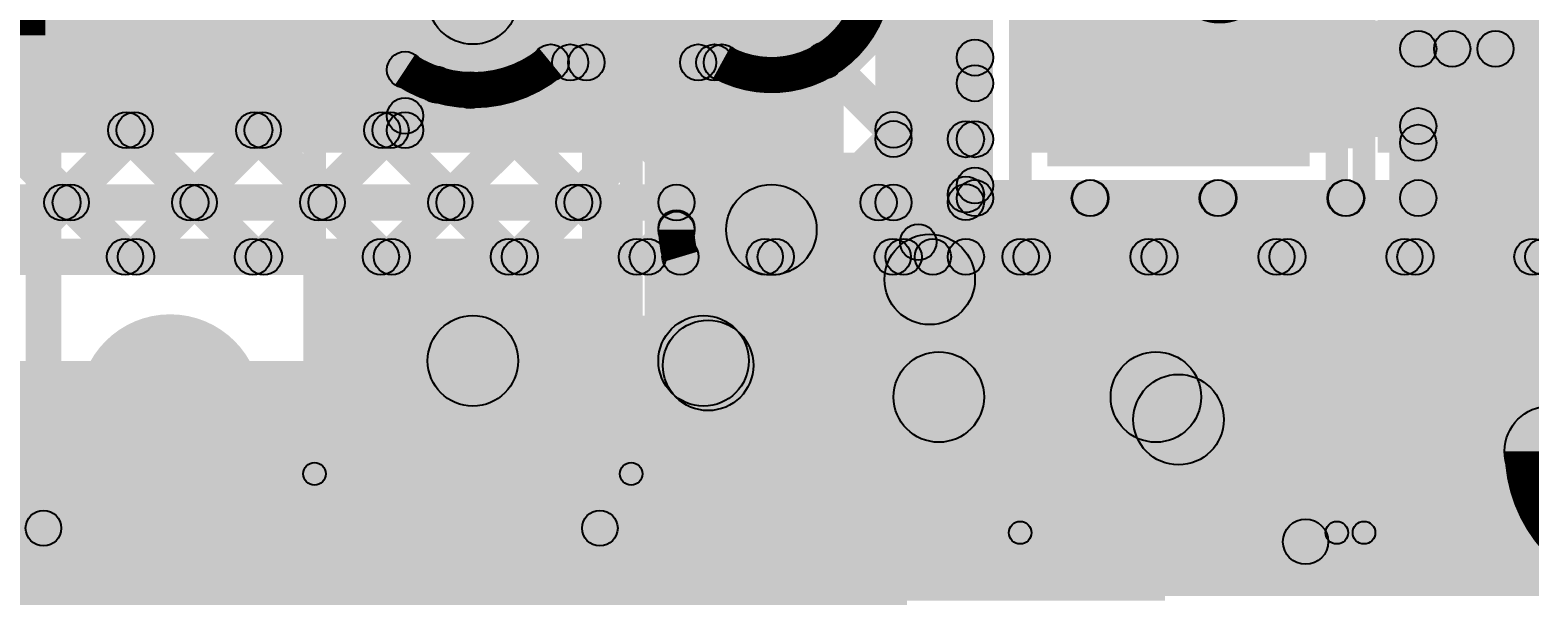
# Model space of a CAD drawing. Header units: millimetres. Extents: x 3.07 to 5.81, y 1.29 to 3.84.
# Drawn here: x 5.0831 to 5.4145, y 1.296 to 1.4232 of the extents above; entities that cross this region are included whole.
import ezdxf

# ---------------------------------------------------------------- set-up
doc = ezdxf.new("R2010")
doc.units = ezdxf.units.MM
doc.header["$MEASUREMENT"] = 0
for name, color, linetype in [('BottomLayer', 5, 'Continuous'), ('BottomOverlay', 54, 'Continuous'), ('BottomPaste', 16, 'Continuous'), ('BottomSolder', 6, 'Continuous'), ('TopLayer', 1, 'Continuous'), ('TopOverlay', 2, 'Continuous'), ('TopPaste', 8, 'Continuous'), ('TopSolder', 216, 'Continuous'), ('ViaHoleLayer', 16, 'Continuous')]:
    doc.layers.add(name, color=color, linetype=linetype)

# ---------------------------------------------------------------- blocks, each defined once
blk = doc.blocks.new('SPU0410HR5H_PB_7')
at = {"layer": 'TopLayer'}
h = blk.add_hatch(color=1, dxfattribs=at)
edge = h.paths.add_edge_path()
edge.add_arc((0, 0), 0.01614, 0, 360)
h = blk.add_hatch(color=1, dxfattribs=at)
edge = h.paths.add_edge_path()
edge.add_arc((0.06693, 0), 0.01614, 0, 360)
h = blk.add_hatch(color=1, dxfattribs=at)
edge = h.paths.add_edge_path()
edge.add_arc((0, -0.09685), 0.01614, 0, 360)
h = blk.add_hatch(color=1, dxfattribs=at)
edge = h.paths.add_edge_path()
edge.add_arc((0.06693, -0.09685), 0.01614, 0, 360)
at = {"layer": 'TopOverlay'}
h = blk.add_hatch(color=2, dxfattribs=at)
edge = h.paths.add_edge_path()
edge.add_arc((-0.028, 0.02652), 0.00394, 0, 360)
h = blk.add_hatch(color=2, dxfattribs=at)
edge = h.paths.add_edge_path()
edge.add_arc((-0.028, 0.02652), 0.00394, 0, 360)
for points in [[(-0.028, 0.02258), (-0.028, 0.03046), (0.095, 0.03046), (0.095, 0.02258)], [(-0.02406, -0.124), (-0.03194, -0.124), (-0.03194, 0.02652), (-0.02406, 0.02652)], [(0.09894, -0.124), (0.09106, -0.124), (0.09106, 0.02652), (0.09894, 0.02652)], [(-0.028, -0.12794), (-0.028, -0.12006), (0.095, -0.12006), (0.095, -0.12794)]]:
    blk.add_hatch(color=2, dxfattribs=at).paths.add_polyline_path(points)
h = blk.add_hatch(color=2, dxfattribs=at)
edge = h.paths.add_edge_path()
edge.add_arc((0.095, 0.02652), 0.00394, 0, 360)
h = blk.add_hatch(color=2, dxfattribs=at)
edge = h.paths.add_edge_path()
edge.add_arc((0.095, 0.02652), 0.00394, 0, 360)
h = blk.add_hatch(color=2, dxfattribs=at)
edge = h.paths.add_edge_path()
edge.add_arc((0.106, 0), 0.005, 0, 360)
h = blk.add_hatch(color=2, dxfattribs=at)
edge = h.paths.add_edge_path()
edge.add_arc((0.116, 0), 0.005, 0, 360)
h = blk.add_hatch(color=2, dxfattribs=at)
edge = h.paths.add_edge_path()
edge.add_arc((-0.028, -0.124), 0.00394, 0, 360)
h = blk.add_hatch(color=2, dxfattribs=at)
edge = h.paths.add_edge_path()
edge.add_arc((-0.028, -0.124), 0.00394, 0, 360)
h = blk.add_hatch(color=2, dxfattribs=at)
edge = h.paths.add_edge_path()
edge.add_arc((0.095, -0.124), 0.00394, 0, 360)
h = blk.add_hatch(color=2, dxfattribs=at)
edge = h.paths.add_edge_path()
edge.add_arc((0.095, -0.124), 0.00394, 0, 360)
at = {"layer": 'TopPaste'}
h = blk.add_hatch(color=8, dxfattribs=at)
edge = h.paths.add_edge_path()
edge.add_arc((0, 0), 0.01614, 0, 360)
h = blk.add_hatch(color=8, dxfattribs=at)
edge = h.paths.add_edge_path()
edge.add_arc((0.06693, 0), 0.01614, 0, 360)
h = blk.add_hatch(color=8, dxfattribs=at)
edge = h.paths.add_edge_path()
edge.add_arc((0, -0.09685), 0.01614, 0, 360)
h = blk.add_hatch(color=8, dxfattribs=at)
edge = h.paths.add_edge_path()
edge.add_arc((0.06693, -0.09685), 0.01614, 0, 360)
at = {"layer": 'TopSolder'}
h = blk.add_hatch(color=216, dxfattribs=at)
edge = h.paths.add_edge_path()
edge.add_arc((0, 0), 0.02014, 0, 360)
h = blk.add_hatch(color=216, dxfattribs=at)
edge = h.paths.add_edge_path()
edge.add_arc((0.06693, 0), 0.02014, 0, 360)
h = blk.add_hatch(color=216, dxfattribs=at)
edge = h.paths.add_edge_path()
edge.add_arc((0, -0.09685), 0.02014, 0, 360)
h = blk.add_hatch(color=216, dxfattribs=at)
edge = h.paths.add_edge_path()
edge.add_arc((0.06693, -0.09685), 0.02014, 0, 360)
at = {"layer": 'TopOverlay', "const_width": 0.01}
blk.add_lwpolyline([(0.116, 0, 1), (0.106, 0, 1)], format="xyb", close=True, dxfattribs=at)
at = {"layer": 'TopOverlay'}
for centre, radius in [((-0.028, 0.02652), 0.00394), ((-0.028, 0.02652), 0.00394), ((0.095, 0.02652), 0.00394), ((0.095, 0.02652), 0.00394), ((0.106, 0), 0.005), ((0.116, 0), 0.005), ((-0.028, -0.124), 0.00394), ((-0.028, -0.124), 0.00394), ((0.095, -0.124), 0.00394), ((0.095, -0.124), 0.00394)]:
    blk.add_circle(centre, radius, dxfattribs=at)
blk = doc.blocks.new('SI7021_A20_GM1R_8')
at = {"layer": 'TopLayer'}
for points in [[(-0.07382, 0.04823), (-0.04035, 0.04823), (-0.04035, 0.03051), (-0.07382, 0.03051)], [(-0.0315, 0.04921), (0.0315, 0.04921), (0.0315, -0.04921), (-0.0315, -0.04921)], [(0.04035, 0.04823), (0.07382, 0.04823), (0.07382, 0.03051), (0.04035, 0.03051)], [(-0.07382, 0.00886), (-0.04035, 0.00886), (-0.04035, -0.00886), (-0.07382, -0.00886)], [(0.04035, 0.00886), (0.07382, 0.00886), (0.07382, -0.00886), (0.04035, -0.00886)], [(-0.07382, -0.03051), (-0.04035, -0.03051), (-0.04035, -0.04823), (-0.07382, -0.04823)], [(0.04035, -0.03051), (0.07382, -0.03051), (0.07382, -0.04823), (0.04035, -0.04823)]]:
    blk.add_hatch(color=1, dxfattribs=at).paths.add_polyline_path(points)
at = {"layer": 'TopOverlay'}
h = blk.add_hatch(color=2, dxfattribs=at)
edge = h.paths.add_edge_path()
edge.add_arc((-0.0794, 0.063), 0.005, 0, 360)
h = blk.add_hatch(color=2, dxfattribs=at)
edge = h.paths.add_edge_path()
edge.add_arc((-0.0666, 0.063), 0.005, 0, 360)
h = blk.add_hatch(color=2, dxfattribs=at)
edge = h.paths.add_edge_path()
edge.add_arc((-0.054, 0.063), 0.005, 0, 360)
for points in [[(-0.054, 0.058), (-0.054, 0.068), (0.055, 0.068), (0.055, 0.058)], [(-0.054, -0.068), (-0.054, -0.058), (0.055, -0.058), (0.055, -0.068)]]:
    blk.add_hatch(color=2, dxfattribs=at).paths.add_polyline_path(points)
h = blk.add_hatch(color=2, dxfattribs=at)
edge = h.paths.add_edge_path()
edge.add_arc((0.055, 0.063), 0.005, 0, 360)
h = blk.add_hatch(color=2, dxfattribs=at)
edge = h.paths.add_edge_path()
edge.add_arc((-0.054, -0.063), 0.005, 0, 360)
h = blk.add_hatch(color=2, dxfattribs=at)
edge = h.paths.add_edge_path()
edge.add_arc((0.055, -0.063), 0.005, 0, 360)
at = {"layer": 'TopPaste'}
for points in [[(-0.07382, 0.04823), (-0.04035, 0.04823), (-0.04035, 0.03051), (-0.07382, 0.03051)], [(-0.0315, 0.04921), (0.0315, 0.04921), (0.0315, -0.04921), (-0.0315, -0.04921)], [(0.04035, 0.04823), (0.07382, 0.04823), (0.07382, 0.03051), (0.04035, 0.03051)], [(-0.07382, 0.00886), (-0.04035, 0.00886), (-0.04035, -0.00886), (-0.07382, -0.00886)], [(0.04035, 0.00886), (0.07382, 0.00886), (0.07382, -0.00886), (0.04035, -0.00886)], [(-0.07382, -0.03051), (-0.04035, -0.03051), (-0.04035, -0.04823), (-0.07382, -0.04823)], [(0.04035, -0.03051), (0.07382, -0.03051), (0.07382, -0.04823), (0.04035, -0.04823)]]:
    blk.add_hatch(color=8, dxfattribs=at).paths.add_polyline_path(points)
at = {"layer": 'TopSolder'}
for points in [[(-0.0355, 0.05321), (0.0355, 0.05321), (0.0355, -0.05321), (-0.0355, -0.05321)], [(-0.07782, 0.05223), (-0.03635, 0.05223), (-0.03635, 0.02651), (-0.07782, 0.02651)], [(0.03635, 0.05223), (0.07782, 0.05223), (0.07782, 0.02651), (0.03635, 0.02651)], [(-0.07782, 0.01286), (-0.03635, 0.01286), (-0.03635, -0.01286), (-0.07782, -0.01286)], [(0.03635, 0.01286), (0.07782, 0.01286), (0.07782, -0.01286), (0.03635, -0.01286)], [(-0.07782, -0.02651), (-0.03635, -0.02651), (-0.03635, -0.05223), (-0.07782, -0.05223)], [(0.03635, -0.02651), (0.07782, -0.02651), (0.07782, -0.05223), (0.03635, -0.05223)]]:
    blk.add_hatch(color=216, dxfattribs=at).paths.add_polyline_path(points)
at = {"layer": 'TopOverlay', "const_width": 0.01}
blk.add_lwpolyline([(-0.0666, 0.063, 1), (-0.0794, 0.063, 1)], format="xyb", close=True, dxfattribs=at)
at = {"layer": 'TopOverlay'}
for centre in [(-0.0794, 0.063), (-0.0666, 0.063), (-0.054, 0.063), (0.055, 0.063), (-0.054, -0.063), (0.055, -0.063)]:
    blk.add_circle(centre, 0.005, dxfattribs=at)
blk = doc.blocks.new('RES0805_B_50')
at = {"layer": 'BottomLayer'}
for points in [[(-0.06, 0.025), (-0.02, 0.025), (-0.02, -0.025), (-0.06, -0.025)], [(0.02, 0.025), (0.06, 0.025), (0.06, -0.025), (0.02, -0.025)]]:
    blk.add_hatch(color=5, dxfattribs=at).paths.add_polyline_path(points)
at = {"layer": 'BottomOverlay'}
h = blk.add_hatch(color=54, dxfattribs=at)
edge = h.paths.add_edge_path()
edge.add_arc((-0.065, 0.035), 0.0025, 0, 360)
h = blk.add_hatch(color=54, dxfattribs=at)
edge = h.paths.add_edge_path()
edge.add_arc((-0.065, 0.035), 0.0025, 0, 360)
for points in [[(0.065, 0.0375), (0.065, 0.0325), (-0.065, 0.0325), (-0.065, 0.0375)], [(-0.0625, -0.035), (-0.0675, -0.035), (-0.0675, 0.035), (-0.0625, 0.035)], [(0.0675, -0.035), (0.0625, -0.035), (0.0625, 0.035), (0.0675, 0.035)], [(0.065, -0.0325), (0.065, -0.0375), (-0.065, -0.0375), (-0.065, -0.0325)]]:
    blk.add_hatch(color=54, dxfattribs=at).paths.add_polyline_path(points)
h = blk.add_hatch(color=54, dxfattribs=at)
edge = h.paths.add_edge_path()
edge.add_arc((0.065, 0.035), 0.0025, 0, 360)
h = blk.add_hatch(color=54, dxfattribs=at)
edge = h.paths.add_edge_path()
edge.add_arc((0.065, 0.035), 0.0025, 0, 360)
h = blk.add_hatch(color=54, dxfattribs=at)
edge = h.paths.add_edge_path()
edge.add_arc((-0.065, -0.035), 0.0025, 0, 360)
h = blk.add_hatch(color=54, dxfattribs=at)
edge = h.paths.add_edge_path()
edge.add_arc((-0.065, -0.035), 0.0025, 0, 360)
h = blk.add_hatch(color=54, dxfattribs=at)
edge = h.paths.add_edge_path()
edge.add_arc((0.065, -0.035), 0.0025, 0, 360)
h = blk.add_hatch(color=54, dxfattribs=at)
edge = h.paths.add_edge_path()
edge.add_arc((0.065, -0.035), 0.0025, 0, 360)
at = {"layer": 'BottomPaste'}
for points in [[(-0.06, 0.025), (-0.02, 0.025), (-0.02, -0.025), (-0.06, -0.025)], [(0.02, 0.025), (0.06, 0.025), (0.06, -0.025), (0.02, -0.025)]]:
    blk.add_hatch(color=16, dxfattribs=at).paths.add_polyline_path(points)
at = {"layer": 'BottomSolder'}
for points in [[(-0.064, 0.029), (-0.016, 0.029), (-0.016, -0.029), (-0.064, -0.029)], [(0.016, 0.029), (0.064, 0.029), (0.064, -0.029), (0.016, -0.029)]]:
    blk.add_hatch(color=6, dxfattribs=at).paths.add_polyline_path(points)
at = {"layer": 'BottomOverlay'}
for centre in [(-0.065, 0.035), (-0.065, 0.035), (0.065, 0.035), (0.065, 0.035), (-0.065, -0.035), (-0.065, -0.035), (0.065, -0.035), (0.065, -0.035)]:
    blk.add_circle(centre, 0.0025, dxfattribs=at)
blk = doc.blocks.new('RES0805_B_51')
at = {"layer": 'BottomLayer'}
for points in [[(-0.06, 0.025), (-0.02, 0.025), (-0.02, -0.025), (-0.06, -0.025)], [(0.02, 0.025), (0.06, 0.025), (0.06, -0.025), (0.02, -0.025)]]:
    blk.add_hatch(color=5, dxfattribs=at).paths.add_polyline_path(points)
at = {"layer": 'BottomOverlay'}
h = blk.add_hatch(color=54, dxfattribs=at)
edge = h.paths.add_edge_path()
edge.add_arc((-0.065, 0.035), 0.0025, 0, 360)
h = blk.add_hatch(color=54, dxfattribs=at)
edge = h.paths.add_edge_path()
edge.add_arc((-0.065, 0.035), 0.0025, 0, 360)
for points in [[(0.065, 0.0375), (0.065, 0.0325), (-0.065, 0.0325), (-0.065, 0.0375)], [(-0.0625, -0.035), (-0.0675, -0.035), (-0.0675, 0.035), (-0.0625, 0.035)], [(0.0675, -0.035), (0.0625, -0.035), (0.0625, 0.035), (0.0675, 0.035)], [(0.065, -0.0325), (0.065, -0.0375), (-0.065, -0.0375), (-0.065, -0.0325)]]:
    blk.add_hatch(color=54, dxfattribs=at).paths.add_polyline_path(points)
h = blk.add_hatch(color=54, dxfattribs=at)
edge = h.paths.add_edge_path()
edge.add_arc((0.065, 0.035), 0.0025, 0, 360)
h = blk.add_hatch(color=54, dxfattribs=at)
edge = h.paths.add_edge_path()
edge.add_arc((0.065, 0.035), 0.0025, 0, 360)
h = blk.add_hatch(color=54, dxfattribs=at)
edge = h.paths.add_edge_path()
edge.add_arc((-0.065, -0.035), 0.0025, 0, 360)
h = blk.add_hatch(color=54, dxfattribs=at)
edge = h.paths.add_edge_path()
edge.add_arc((-0.065, -0.035), 0.0025, 0, 360)
h = blk.add_hatch(color=54, dxfattribs=at)
edge = h.paths.add_edge_path()
edge.add_arc((0.065, -0.035), 0.0025, 0, 360)
h = blk.add_hatch(color=54, dxfattribs=at)
edge = h.paths.add_edge_path()
edge.add_arc((0.065, -0.035), 0.0025, 0, 360)
at = {"layer": 'BottomPaste'}
for points in [[(-0.06, 0.025), (-0.02, 0.025), (-0.02, -0.025), (-0.06, -0.025)], [(0.02, 0.025), (0.06, 0.025), (0.06, -0.025), (0.02, -0.025)]]:
    blk.add_hatch(color=16, dxfattribs=at).paths.add_polyline_path(points)
at = {"layer": 'BottomSolder'}
for points in [[(-0.064, 0.029), (-0.016, 0.029), (-0.016, -0.029), (-0.064, -0.029)], [(0.016, 0.029), (0.064, 0.029), (0.064, -0.029), (0.016, -0.029)]]:
    blk.add_hatch(color=6, dxfattribs=at).paths.add_polyline_path(points)
at = {"layer": 'BottomOverlay'}
for centre in [(-0.065, 0.035), (-0.065, 0.035), (0.065, 0.035), (0.065, 0.035), (-0.065, -0.035), (-0.065, -0.035), (0.065, -0.035), (0.065, -0.035)]:
    blk.add_circle(centre, 0.0025, dxfattribs=at)
blk = doc.blocks.new('C__0805_B_104')
at = {"layer": 'BottomLayer'}
for points in [[(-0.06, 0.03), (-0.02, 0.03), (-0.02, -0.03), (-0.06, -0.03)], [(0.02, 0.03), (0.06, 0.03), (0.06, -0.03), (0.02, -0.03)]]:
    blk.add_hatch(color=5, dxfattribs=at).paths.add_polyline_path(points)
at = {"layer": 'BottomOverlay'}
h = blk.add_hatch(color=54, dxfattribs=at)
edge = h.paths.add_edge_path()
edge.add_arc((-0.065, 0.035), 0.0025, 0, 360)
h = blk.add_hatch(color=54, dxfattribs=at)
edge = h.paths.add_edge_path()
edge.add_arc((-0.065, 0.035), 0.0025, 0, 360)
for points in [[(0.065, 0.0375), (0.065, 0.0325), (-0.065, 0.0325), (-0.065, 0.0375)], [(-0.0625, -0.035), (-0.0675, -0.035), (-0.0675, 0.035), (-0.0625, 0.035)], [(0.0675, -0.035), (0.0625, -0.035), (0.0625, 0.035), (0.0675, 0.035)], [(0.065, -0.0325), (0.065, -0.0375), (-0.065, -0.0375), (-0.065, -0.0325)]]:
    blk.add_hatch(color=54, dxfattribs=at).paths.add_polyline_path(points)
h = blk.add_hatch(color=54, dxfattribs=at)
edge = h.paths.add_edge_path()
edge.add_arc((0.065, 0.035), 0.0025, 0, 360)
h = blk.add_hatch(color=54, dxfattribs=at)
edge = h.paths.add_edge_path()
edge.add_arc((0.065, 0.035), 0.0025, 0, 360)
h = blk.add_hatch(color=54, dxfattribs=at)
edge = h.paths.add_edge_path()
edge.add_arc((-0.065, -0.035), 0.0025, 0, 360)
h = blk.add_hatch(color=54, dxfattribs=at)
edge = h.paths.add_edge_path()
edge.add_arc((-0.065, -0.035), 0.0025, 0, 360)
h = blk.add_hatch(color=54, dxfattribs=at)
edge = h.paths.add_edge_path()
edge.add_arc((0.065, -0.035), 0.0025, 0, 360)
h = blk.add_hatch(color=54, dxfattribs=at)
edge = h.paths.add_edge_path()
edge.add_arc((0.065, -0.035), 0.0025, 0, 360)
at = {"layer": 'BottomPaste'}
for points in [[(-0.06, 0.03), (-0.02, 0.03), (-0.02, -0.03), (-0.06, -0.03)], [(0.02, 0.03), (0.06, 0.03), (0.06, -0.03), (0.02, -0.03)]]:
    blk.add_hatch(color=16, dxfattribs=at).paths.add_polyline_path(points)
at = {"layer": 'BottomSolder'}
for points in [[(-0.064, 0.034), (-0.016, 0.034), (-0.016, -0.034), (-0.064, -0.034)], [(0.016, 0.034), (0.064, 0.034), (0.064, -0.034), (0.016, -0.034)]]:
    blk.add_hatch(color=6, dxfattribs=at).paths.add_polyline_path(points)
at = {"layer": 'BottomOverlay'}
for centre in [(-0.065, 0.035), (-0.065, 0.035), (0.065, 0.035), (0.065, 0.035), (-0.065, -0.035), (-0.065, -0.035), (0.065, -0.035), (0.065, -0.035)]:
    blk.add_circle(centre, 0.0025, dxfattribs=at)

msp = doc.modelspace()

# ---------------------------------------------------------------- hatches: boundary and pattern name
at = {"layer": 'BottomLayer'}
for points in [[(5.296, 1.399), (5.288, 1.399), (5.288, 1.479), (5.296, 1.479)], [(5.278, 1.385), (5.27, 1.385), (5.27, 1.467), (5.278, 1.467)], [(5.303, 1.396), (5.371, 1.396), (5.371, 1.468), (5.303, 1.468)], [(5.381, 1.396), (5.45, 1.396), (5.45, 1.468), (5.381, 1.468)], [(4.122, 1.396), (5.263, 1.396), (5.263, 1.456), (4.122, 1.456)], [(5.18807, 1.42293), (5.17393, 1.43707), (5.17993, 1.44307), (5.19407, 1.42893)], [(5.257, 1.379), (5.237, 1.379), (5.237, 1.436), (5.257, 1.436)], [(5.27117, 1.42655), (5.27683, 1.4322), (5.29483, 1.4142), (5.28917, 1.40855)], [(5.27683, 1.39622), (5.27117, 1.40188), (5.28917, 1.41988), (5.29483, 1.41422)], [(5.27117, 1.39826), (5.27683, 1.40392), (5.29283, 1.38792), (5.28717, 1.38226)], [(5.294, 1.373), (5.286, 1.373), (5.286, 1.399), (5.294, 1.399)], [(4.244, 1.381), (4.244, 1.389), (5.226, 1.389), (5.226, 1.381)], [(5.2707, 1.381), (5.2707, 1.389), (5.274, 1.389), (5.274, 1.381)], [(5.28229, 1.3734), (5.27664, 1.37906), (5.28717, 1.3896), (5.29283, 1.38394)], [(5.08107, 1.37017), (5.07541, 1.37583), (5.08741, 1.38783), (5.09307, 1.38217)], [(5.08927, 1.38217), (5.09493, 1.38783), (5.10693, 1.37583), (5.10127, 1.37017)], [(5.10935, 1.37017), (5.1037, 1.37583), (5.1157, 1.38783), (5.12135, 1.38217)], [(5.11756, 1.38217), (5.12321, 1.38783), (5.13521, 1.37583), (5.12956, 1.37017)], [(5.13764, 1.37017), (5.13198, 1.37583), (5.14398, 1.38783), (5.14964, 1.38217)], [(5.14584, 1.38217), (5.1515, 1.38783), (5.1635, 1.37583), (5.15784, 1.37017)], [(5.16592, 1.37017), (5.16027, 1.37583), (5.17227, 1.38783), (5.17792, 1.38217)], [(5.17412, 1.38217), (5.17978, 1.38783), (5.19178, 1.37583), (5.18612, 1.37017)], [(5.19421, 1.37017), (5.18855, 1.37583), (5.20055, 1.38783), (5.20621, 1.38217)], [(5.20241, 1.38217), (5.20807, 1.38783), (5.22007, 1.37583), (5.21441, 1.37017)], [(5.23993, 1.37193), (5.25407, 1.38607), (5.29107, 1.34907), (5.27693, 1.33493)], [(5.26787, 1.38217), (5.27353, 1.38783), (5.28553, 1.37583), (5.27987, 1.37017)], [(5.301, 1.298), (5.549, 1.298), (5.549, 1.388), (5.301, 1.388)], [(5.22249, 1.37017), (5.21683, 1.37583), (5.22317, 1.38217), (5.22883, 1.37651)], [(5.23, 1.379), (5.222, 1.379), (5.222, 1.385), (5.23, 1.385)], [(4.244, 1.369), (4.244, 1.377), (5.22688, 1.377), (5.22688, 1.369)], [(5.2827, 1.369), (5.2827, 1.377), (5.29, 1.377), (5.29, 1.369)], [(5.181, 1.34), (5.181, 1.36), (5.232, 1.36), (5.232, 1.34)], [(5.22493, 1.34293), (5.23907, 1.35707), (5.24007, 1.35607), (5.22593, 1.34193)], [(5.284, 1.332), (5.284, 1.352), (5.332, 1.352), (5.332, 1.332)], [(5.32493, 1.33493), (5.33907, 1.34907), (5.34407, 1.34407), (5.32993, 1.32993)]]:
    msp.add_hatch(color=5, dxfattribs=at).paths.add_polyline_path(points)
h = msp.add_hatch(color=5, dxfattribs=at)
edge = h.paths.add_edge_path()
edge.add_arc((5.181, 1.43), 0.01, 0, 360)
h = msp.add_hatch(color=5, dxfattribs=at)
edge = h.paths.add_edge_path()
edge.add_arc((5.292, 1.41705), 0.004, 0, 360)
h = msp.add_hatch(color=5, dxfattribs=at)
edge = h.paths.add_edge_path()
edge.add_arc((5.292, 1.41137), 0.004, 0, 360)
h = msp.add_hatch(color=5, dxfattribs=at)
edge = h.paths.add_edge_path()
edge.add_arc((5.274, 1.40109), 0.004, 0, 360)
h = msp.add_hatch(color=5, dxfattribs=at)
edge = h.paths.add_edge_path()
edge.add_arc((5.274, 1.39905), 0.004, 0, 360)
h = msp.add_hatch(color=5, dxfattribs=at)
edge = h.paths.add_edge_path()
edge.add_arc((5.29, 1.399), 0.004, 0, 360)
h = msp.add_hatch(color=5, dxfattribs=at)
edge = h.paths.add_edge_path()
edge.add_arc((5.292, 1.399), 0.004, 0, 360)
h = msp.add_hatch(color=5, dxfattribs=at)
edge = h.paths.add_edge_path()
edge.add_arc((5.09024, 1.385), 0.004, 0, 360)
h = msp.add_hatch(color=5, dxfattribs=at)
edge = h.paths.add_edge_path()
edge.add_arc((5.0921, 1.385), 0.004, 0, 360)
h = msp.add_hatch(color=5, dxfattribs=at)
edge = h.paths.add_edge_path()
edge.add_arc((5.11853, 1.385), 0.004, 0, 360)
h = msp.add_hatch(color=5, dxfattribs=at)
edge = h.paths.add_edge_path()
edge.add_arc((5.12038, 1.385), 0.004, 0, 360)
h = msp.add_hatch(color=5, dxfattribs=at)
edge = h.paths.add_edge_path()
edge.add_arc((5.14681, 1.385), 0.004, 0, 360)
h = msp.add_hatch(color=5, dxfattribs=at)
edge = h.paths.add_edge_path()
edge.add_arc((5.14867, 1.385), 0.004, 0, 360)
h = msp.add_hatch(color=5, dxfattribs=at)
edge = h.paths.add_edge_path()
edge.add_arc((5.17509, 1.385), 0.004, 0, 360)
h = msp.add_hatch(color=5, dxfattribs=at)
edge = h.paths.add_edge_path()
edge.add_arc((5.17695, 1.385), 0.004, 0, 360)
h = msp.add_hatch(color=5, dxfattribs=at)
edge = h.paths.add_edge_path()
edge.add_arc((5.20338, 1.385), 0.004, 0, 360)
h = msp.add_hatch(color=5, dxfattribs=at)
edge = h.paths.add_edge_path()
edge.add_arc((5.20524, 1.385), 0.004, 0, 360)
h = msp.add_hatch(color=5, dxfattribs=at)
edge = h.paths.add_edge_path()
edge.add_arc((5.226, 1.385), 0.004, 0, 360)
h = msp.add_hatch(color=5, dxfattribs=at)
edge = h.paths.add_edge_path()
edge.add_arc((5.226, 1.385), 0.004, 0, 360)
h = msp.add_hatch(color=5, dxfattribs=at)
edge = h.paths.add_edge_path()
edge.add_arc((5.247, 1.379), 0.01, 0, 360)
h = msp.add_hatch(color=5, dxfattribs=at)
edge = h.paths.add_edge_path()
edge.add_arc((5.247, 1.379), 0.01, 0, 360)
h = msp.add_hatch(color=5, dxfattribs=at)
edge = h.paths.add_edge_path()
edge.add_arc((5.2707, 1.385), 0.004, 0, 360)
h = msp.add_hatch(color=5, dxfattribs=at)
edge = h.paths.add_edge_path()
edge.add_arc((5.2707, 1.385), 0.004, 0, 360)
h = msp.add_hatch(color=5, dxfattribs=at)
edge = h.paths.add_edge_path()
edge.add_arc((5.274, 1.385), 0.004, 0, 360)
h = msp.add_hatch(color=5, dxfattribs=at)
edge = h.paths.add_edge_path()
edge.add_arc((5.274, 1.385), 0.004, 0, 360)
h = msp.add_hatch(color=5, dxfattribs=at)
edge = h.paths.add_edge_path()
edge.add_arc((5.29, 1.38677), 0.004, 0, 360)
h = msp.add_hatch(color=5, dxfattribs=at)
edge = h.paths.add_edge_path()
edge.add_arc((5.29, 1.38509), 0.004, 0, 360)
h = msp.add_hatch(color=5, dxfattribs=at)
edge = h.paths.add_edge_path()
edge.add_arc((5.226, 1.37934), 0.004, 0, 360)
h = msp.add_hatch(color=5, dxfattribs=at)
edge = h.paths.add_edge_path()
edge.add_arc((5.226, 1.379), 0.004, 0, 360)
h = msp.add_hatch(color=5, dxfattribs=at)
edge = h.paths.add_edge_path()
edge.add_arc((5.226, 1.379), 0.004, 0, 360)
h = msp.add_hatch(color=5, dxfattribs=at)
edge = h.paths.add_edge_path()
edge.add_arc((5.226, 1.379), 0.004, 0, 360)
h = msp.add_hatch(color=5, dxfattribs=at)
edge = h.paths.add_edge_path()
edge.add_arc((5.27947, 1.37623), 0.004, 0, 360)
h = msp.add_hatch(color=5, dxfattribs=at)
edge = h.paths.add_edge_path()
edge.add_arc((5.1041, 1.373), 0.004, 0, 360)
h = msp.add_hatch(color=5, dxfattribs=at)
edge = h.paths.add_edge_path()
edge.add_arc((5.10653, 1.373), 0.004, 0, 360)
h = msp.add_hatch(color=5, dxfattribs=at)
edge = h.paths.add_edge_path()
edge.add_arc((5.13238, 1.373), 0.004, 0, 360)
h = msp.add_hatch(color=5, dxfattribs=at)
edge = h.paths.add_edge_path()
edge.add_arc((5.13481, 1.373), 0.004, 0, 360)
h = msp.add_hatch(color=5, dxfattribs=at)
edge = h.paths.add_edge_path()
edge.add_arc((5.16067, 1.373), 0.004, 0, 360)
h = msp.add_hatch(color=5, dxfattribs=at)
edge = h.paths.add_edge_path()
edge.add_arc((5.16309, 1.373), 0.004, 0, 360)
h = msp.add_hatch(color=5, dxfattribs=at)
edge = h.paths.add_edge_path()
edge.add_arc((5.18895, 1.373), 0.004, 0, 360)
h = msp.add_hatch(color=5, dxfattribs=at)
edge = h.paths.add_edge_path()
edge.add_arc((5.19138, 1.373), 0.004, 0, 360)
h = msp.add_hatch(color=5, dxfattribs=at)
edge = h.paths.add_edge_path()
edge.add_arc((5.21724, 1.373), 0.004, 0, 360)
h = msp.add_hatch(color=5, dxfattribs=at)
edge = h.paths.add_edge_path()
edge.add_arc((5.21966, 1.373), 0.004, 0, 360)
h = msp.add_hatch(color=5, dxfattribs=at)
edge = h.paths.add_edge_path()
edge.add_arc((5.22688, 1.373), 0.004, 0, 360)
h = msp.add_hatch(color=5, dxfattribs=at)
edge = h.paths.add_edge_path()
edge.add_arc((5.22688, 1.373), 0.004, 0, 360)
h = msp.add_hatch(color=5, dxfattribs=at)
edge = h.paths.add_edge_path()
edge.add_arc((5.22688, 1.373), 0.004, 0, 360)
h = msp.add_hatch(color=5, dxfattribs=at)
edge = h.paths.add_edge_path()
edge.add_arc((5.2827, 1.373), 0.004, 0, 360)
h = msp.add_hatch(color=5, dxfattribs=at)
edge = h.paths.add_edge_path()
edge.add_arc((5.2827, 1.373), 0.004, 0, 360)
h = msp.add_hatch(color=5, dxfattribs=at)
edge = h.paths.add_edge_path()
edge.add_arc((5.29, 1.373), 0.004, 0, 360)
h = msp.add_hatch(color=5, dxfattribs=at)
edge = h.paths.add_edge_path()
edge.add_arc((5.29, 1.373), 0.004, 0, 360)
h = msp.add_hatch(color=5, dxfattribs=at)
edge = h.paths.add_edge_path()
edge.add_arc((5.181, 1.35), 0.01, 0, 360)
h = msp.add_hatch(color=5, dxfattribs=at)
edge = h.paths.add_edge_path()
edge.add_arc((5.233, 1.349), 0.01181, 0, 360)
h = msp.add_hatch(color=5, dxfattribs=at)
edge = h.paths.add_edge_path()
edge.add_arc((5.232, 1.35), 0.01, 0, 360)
h = msp.add_hatch(color=5, dxfattribs=at)
edge = h.paths.add_edge_path()
edge.add_arc((5.232, 1.35), 0.01, 0, 360)
h = msp.add_hatch(color=5, dxfattribs=at)
edge = h.paths.add_edge_path()
edge.add_arc((5.233, 1.349), 0.01, 0, 360)
h = msp.add_hatch(color=5, dxfattribs=at)
edge = h.paths.add_edge_path()
edge.add_arc((5.284, 1.342), 0.01, 0, 360)
h = msp.add_hatch(color=5, dxfattribs=at)
edge = h.paths.add_edge_path()
edge.add_arc((5.284, 1.342), 0.01, 0, 360)
h = msp.add_hatch(color=5, dxfattribs=at)
edge = h.paths.add_edge_path()
edge.add_arc((5.332, 1.342), 0.01, 0, 360)
h = msp.add_hatch(color=5, dxfattribs=at)
edge = h.paths.add_edge_path()
edge.add_arc((5.332, 1.342), 0.01, 0, 360)
h = msp.add_hatch(color=5, dxfattribs=at)
edge = h.paths.add_edge_path()
edge.add_arc((5.337, 1.337), 0.01, 0, 360)
at = {"layer": 'BottomSolder'}
h = msp.add_hatch(color=6, dxfattribs=at)
edge = h.paths.add_edge_path()
edge.add_arc((5.247, 1.436), 0.01581, 0, 360)
h = msp.add_hatch(color=6, dxfattribs=at)
edge = h.paths.add_edge_path()
edge.add_arc((5.233, 1.349), 0.01581, 0, 360)
at = {"layer": 'TopLayer'}
for points in [[(5.084, 1.412), (5.155, 1.412), (5.155, 1.545), (5.084, 1.545)], [(5.292, 1.368), (5.272, 1.368), (5.272, 1.50871), (5.292, 1.50871)], [(5.296, 1.386), (5.288, 1.386), (5.288, 1.478), (5.296, 1.478)], [(5.303, 1.397), (5.379, 1.397), (5.379, 1.467), (5.303, 1.467)], [(5.22249, 1.37017), (5.21683, 1.37583), (5.28917, 1.44817), (5.29483, 1.44251)], [(5.26686, 1.43085), (5.27252, 1.43651), (5.29483, 1.4142), (5.28917, 1.40855)], [(5.3922, 1.37017), (5.38654, 1.37583), (5.43254, 1.42183), (5.4382, 1.41617)], [(5.39283, 1.39909), (5.38717, 1.40474), (5.40426, 1.42183), (5.40991, 1.41617)], [(5.39, 1.415), (5.39, 1.423), (5.447, 1.423), (5.447, 1.415)], [(5.39468, 1.41617), (5.40034, 1.42183), (5.44634, 1.37583), (5.44068, 1.37017)], [(5.16592, 1.37017), (5.16027, 1.37583), (5.20327, 1.41883), (5.20892, 1.41317)], [(5.19421, 1.37017), (5.18855, 1.37583), (5.23155, 1.41883), (5.23721, 1.41317)], [(5.1982, 1.412), (5.1982, 1.42), (5.23603, 1.42), (5.23603, 1.412)], [(5.19969, 1.41317), (5.20535, 1.41883), (5.24835, 1.37583), (5.24269, 1.37017)], [(5.22798, 1.41317), (5.23363, 1.41883), (5.27663, 1.37583), (5.27098, 1.37017)], [(5.25078, 1.37017), (5.24512, 1.37583), (5.28917, 1.41988), (5.29483, 1.41422)], [(5.25585, 1.41358), (5.26151, 1.41924), (5.30492, 1.37583), (5.29926, 1.37017)], [(5.394, 1.386), (5.386, 1.386), (5.386, 1.419), (5.394, 1.419)], [(5.17, 1.401), (5.162, 1.401), (5.162, 1.41438), (5.17, 1.41438)], [(5.16883, 1.40136), (5.16317, 1.40702), (5.17008, 1.41392), (5.17573, 1.40827)], [(5.17754, 1.40704), (5.1832, 1.41269), (5.22007, 1.37583), (5.21441, 1.37017)], [(5.16564, 1.39817), (5.15998, 1.40383), (5.16317, 1.40702), (5.16883, 1.40136)], [(5.073, 1.397), (5.073, 1.405), (5.166, 1.405), (5.166, 1.397)], [(5.07327, 1.39817), (5.07893, 1.40383), (5.10693, 1.37583), (5.10127, 1.37017)], [(5.08107, 1.37017), (5.07541, 1.37583), (5.10341, 1.40383), (5.10907, 1.39817)], [(5.10156, 1.39817), (5.10721, 1.40383), (5.13521, 1.37583), (5.12956, 1.37017)], [(5.10935, 1.37017), (5.1037, 1.37583), (5.1317, 1.40383), (5.13735, 1.39817)], [(5.12984, 1.39817), (5.1355, 1.40383), (5.1635, 1.37583), (5.15784, 1.37017)], [(5.13764, 1.37017), (5.13198, 1.37583), (5.15998, 1.40383), (5.16564, 1.39817)], [(5.15812, 1.39817), (5.16378, 1.40383), (5.19178, 1.37583), (5.18612, 1.37017)], [(5.38717, 1.3954), (5.39283, 1.40106), (5.41806, 1.37583), (5.4124, 1.37017)], [(5.219, 1.319), (5.295, 1.319), (5.295, 1.396), (5.219, 1.396)], [(5.26, 1.329), (5.334, 1.329), (5.334, 1.389), (5.26, 1.389)], [(5.27906, 1.37017), (5.2734, 1.37583), (5.28917, 1.3916), (5.29483, 1.38594)], [(5.292, 1.382), (5.292, 1.39), (5.39, 1.39), (5.39, 1.382)], [(5.30734, 1.37017), (5.30169, 1.37583), (5.31469, 1.38883), (5.32034, 1.38317)], [(5.31455, 1.38317), (5.3202, 1.38883), (5.3332, 1.37583), (5.32755, 1.37017)], [(5.33563, 1.37017), (5.32997, 1.37583), (5.34297, 1.38883), (5.34863, 1.38317)], [(5.34283, 1.38317), (5.34849, 1.38883), (5.36149, 1.37583), (5.35583, 1.37017)], [(5.36391, 1.37017), (5.35826, 1.37583), (5.37126, 1.38883), (5.37691, 1.38317)], [(5.37111, 1.38317), (5.37677, 1.38883), (5.38977, 1.37583), (5.38411, 1.37017)], [(5.282, 1.353), (5.414, 1.353), (5.414, 1.388), (5.282, 1.388)], [(4.24079, 1.369), (4.24079, 1.377), (5.448, 1.377), (5.448, 1.369)], [(4.032, 1.297), (5.334, 1.297), (5.334, 1.35), (4.032, 1.35)], [(3.478, 1.296), (5.277, 1.296), (5.277, 1.327), (3.478, 1.327)]]:
    msp.add_hatch(color=1, dxfattribs=at).paths.add_polyline_path(points)
h = msp.add_hatch(color=1, dxfattribs=at)
edge = h.paths.add_edge_path()
edge.add_arc((5.39, 1.419), 0.004, 0, 360)
h = msp.add_hatch(color=1, dxfattribs=at)
edge = h.paths.add_edge_path()
edge.add_arc((5.39, 1.419), 0.004, 0, 360)
h = msp.add_hatch(color=1, dxfattribs=at)
edge = h.paths.add_edge_path()
edge.add_arc((5.39751, 1.419), 0.004, 0, 360)
h = msp.add_hatch(color=1, dxfattribs=at)
edge = h.paths.add_edge_path()
edge.add_arc((5.40708, 1.419), 0.004, 0, 360)
h = msp.add_hatch(color=1, dxfattribs=at)
edge = h.paths.add_edge_path()
edge.add_arc((5.166, 1.41438), 0.004, 0, 360)
h = msp.add_hatch(color=1, dxfattribs=at)
edge = h.paths.add_edge_path()
edge.add_arc((5.166, 1.41438), 0.004, 0, 360)
h = msp.add_hatch(color=1, dxfattribs=at)
edge = h.paths.add_edge_path()
edge.add_arc((5.1982, 1.416), 0.004, 0, 360)
h = msp.add_hatch(color=1, dxfattribs=at)
edge = h.paths.add_edge_path()
edge.add_arc((5.1982, 1.416), 0.004, 0, 360)
h = msp.add_hatch(color=1, dxfattribs=at)
edge = h.paths.add_edge_path()
edge.add_arc((5.20252, 1.416), 0.004, 0, 360)
h = msp.add_hatch(color=1, dxfattribs=at)
edge = h.paths.add_edge_path()
edge.add_arc((5.20609, 1.416), 0.004, 0, 360)
h = msp.add_hatch(color=1, dxfattribs=at)
edge = h.paths.add_edge_path()
edge.add_arc((5.23081, 1.416), 0.004, 0, 360)
h = msp.add_hatch(color=1, dxfattribs=at)
edge = h.paths.add_edge_path()
edge.add_arc((5.23438, 1.416), 0.004, 0, 360)
h = msp.add_hatch(color=1, dxfattribs=at)
edge = h.paths.add_edge_path()
edge.add_arc((5.23603, 1.416), 0.004, 0, 360)
h = msp.add_hatch(color=1, dxfattribs=at)
edge = h.paths.add_edge_path()
edge.add_arc((5.23603, 1.416), 0.004, 0, 360)
h = msp.add_hatch(color=1, dxfattribs=at)
edge = h.paths.add_edge_path()
edge.add_arc((5.25868, 1.41641), 0.004, 0, 360)
h = msp.add_hatch(color=1, dxfattribs=at)
edge = h.paths.add_edge_path()
edge.add_arc((5.292, 1.41705), 0.004, 0, 360)
h = msp.add_hatch(color=1, dxfattribs=at)
edge = h.paths.add_edge_path()
edge.add_arc((5.1729, 1.41109), 0.004, 0, 360)
h = msp.add_hatch(color=1, dxfattribs=at)
edge = h.paths.add_edge_path()
edge.add_arc((5.292, 1.41137), 0.004, 0, 360)
h = msp.add_hatch(color=1, dxfattribs=at)
edge = h.paths.add_edge_path()
edge.add_arc((5.18037, 1.40987), 0.004, 0, 360)
h = msp.add_hatch(color=1, dxfattribs=at)
edge = h.paths.add_edge_path()
edge.add_arc((5.166, 1.40419), 0.004, 0, 360)
h = msp.add_hatch(color=1, dxfattribs=at)
edge = h.paths.add_edge_path()
edge.add_arc((5.166, 1.40419), 0.004, 0, 360)
h = msp.add_hatch(color=1, dxfattribs=at)
edge = h.paths.add_edge_path()
edge.add_arc((5.39, 1.40192), 0.004, 0, 360)
h = msp.add_hatch(color=1, dxfattribs=at)
edge = h.paths.add_edge_path()
edge.add_arc((5.10438, 1.401), 0.004, 0, 360)
h = msp.add_hatch(color=1, dxfattribs=at)
edge = h.paths.add_edge_path()
edge.add_arc((5.10624, 1.401), 0.004, 0, 360)
h = msp.add_hatch(color=1, dxfattribs=at)
edge = h.paths.add_edge_path()
edge.add_arc((5.13267, 1.401), 0.004, 0, 360)
h = msp.add_hatch(color=1, dxfattribs=at)
edge = h.paths.add_edge_path()
edge.add_arc((5.13453, 1.401), 0.004, 0, 360)
h = msp.add_hatch(color=1, dxfattribs=at)
edge = h.paths.add_edge_path()
edge.add_arc((5.16095, 1.401), 0.004, 0, 360)
h = msp.add_hatch(color=1, dxfattribs=at)
edge = h.paths.add_edge_path()
edge.add_arc((5.16281, 1.401), 0.004, 0, 360)
h = msp.add_hatch(color=1, dxfattribs=at)
edge = h.paths.add_edge_path()
edge.add_arc((5.16281, 1.401), 0.004, 0, 360)
h = msp.add_hatch(color=1, dxfattribs=at)
edge = h.paths.add_edge_path()
edge.add_arc((5.166, 1.401), 0.004, 0, 360)
h = msp.add_hatch(color=1, dxfattribs=at)
edge = h.paths.add_edge_path()
edge.add_arc((5.166, 1.401), 0.004, 0, 360)
h = msp.add_hatch(color=1, dxfattribs=at)
edge = h.paths.add_edge_path()
edge.add_arc((5.39, 1.39823), 0.004, 0, 360)
h = msp.add_hatch(color=1, dxfattribs=at)
edge = h.paths.add_edge_path()
edge.add_arc((5.292, 1.38877), 0.004, 0, 360)
h = msp.add_hatch(color=1, dxfattribs=at)
edge = h.paths.add_edge_path()
edge.add_arc((5.292, 1.386), 0.004, 0, 360)
h = msp.add_hatch(color=1, dxfattribs=at)
edge = h.paths.add_edge_path()
edge.add_arc((5.292, 1.386), 0.004, 0, 360)
h = msp.add_hatch(color=1, dxfattribs=at)
edge = h.paths.add_edge_path()
edge.add_arc((5.31737, 1.386), 0.004, 0, 360)
h = msp.add_hatch(color=1, dxfattribs=at)
edge = h.paths.add_edge_path()
edge.add_arc((5.31752, 1.386), 0.004, 0, 360)
h = msp.add_hatch(color=1, dxfattribs=at)
edge = h.paths.add_edge_path()
edge.add_arc((5.34566, 1.386), 0.004, 0, 360)
h = msp.add_hatch(color=1, dxfattribs=at)
edge = h.paths.add_edge_path()
edge.add_arc((5.3458, 1.386), 0.004, 0, 360)
h = msp.add_hatch(color=1, dxfattribs=at)
edge = h.paths.add_edge_path()
edge.add_arc((5.37394, 1.386), 0.004, 0, 360)
h = msp.add_hatch(color=1, dxfattribs=at)
edge = h.paths.add_edge_path()
edge.add_arc((5.37408, 1.386), 0.004, 0, 360)
h = msp.add_hatch(color=1, dxfattribs=at)
edge = h.paths.add_edge_path()
edge.add_arc((5.39, 1.386), 0.004, 0, 360)
h = msp.add_hatch(color=1, dxfattribs=at)
edge = h.paths.add_edge_path()
edge.add_arc((5.39, 1.386), 0.004, 0, 360)
h = msp.add_hatch(color=1, dxfattribs=at)
edge = h.paths.add_edge_path()
edge.add_arc((5.1041, 1.373), 0.004, 0, 360)
h = msp.add_hatch(color=1, dxfattribs=at)
edge = h.paths.add_edge_path()
edge.add_arc((5.10653, 1.373), 0.004, 0, 360)
h = msp.add_hatch(color=1, dxfattribs=at)
edge = h.paths.add_edge_path()
edge.add_arc((5.13238, 1.373), 0.004, 0, 360)
h = msp.add_hatch(color=1, dxfattribs=at)
edge = h.paths.add_edge_path()
edge.add_arc((5.13481, 1.373), 0.004, 0, 360)
h = msp.add_hatch(color=1, dxfattribs=at)
edge = h.paths.add_edge_path()
edge.add_arc((5.16067, 1.373), 0.004, 0, 360)
h = msp.add_hatch(color=1, dxfattribs=at)
edge = h.paths.add_edge_path()
edge.add_arc((5.16309, 1.373), 0.004, 0, 360)
h = msp.add_hatch(color=1, dxfattribs=at)
edge = h.paths.add_edge_path()
edge.add_arc((5.18895, 1.373), 0.004, 0, 360)
h = msp.add_hatch(color=1, dxfattribs=at)
edge = h.paths.add_edge_path()
edge.add_arc((5.19138, 1.373), 0.004, 0, 360)
h = msp.add_hatch(color=1, dxfattribs=at)
edge = h.paths.add_edge_path()
edge.add_arc((5.21724, 1.373), 0.004, 0, 360)
h = msp.add_hatch(color=1, dxfattribs=at)
edge = h.paths.add_edge_path()
edge.add_arc((5.21966, 1.373), 0.004, 0, 360)
h = msp.add_hatch(color=1, dxfattribs=at)
edge = h.paths.add_edge_path()
edge.add_arc((5.24552, 1.373), 0.004, 0, 360)
h = msp.add_hatch(color=1, dxfattribs=at)
edge = h.paths.add_edge_path()
edge.add_arc((5.24795, 1.373), 0.004, 0, 360)
h = msp.add_hatch(color=1, dxfattribs=at)
edge = h.paths.add_edge_path()
edge.add_arc((5.27381, 1.373), 0.004, 0, 360)
h = msp.add_hatch(color=1, dxfattribs=at)
edge = h.paths.add_edge_path()
edge.add_arc((5.282, 1.368), 0.01, 0, 360)
h = msp.add_hatch(color=1, dxfattribs=at)
edge = h.paths.add_edge_path()
edge.add_arc((5.27623, 1.373), 0.004, 0, 360)
h = msp.add_hatch(color=1, dxfattribs=at)
edge = h.paths.add_edge_path()
edge.add_arc((5.30209, 1.373), 0.004, 0, 360)
h = msp.add_hatch(color=1, dxfattribs=at)
edge = h.paths.add_edge_path()
edge.add_arc((5.30452, 1.373), 0.004, 0, 360)
h = msp.add_hatch(color=1, dxfattribs=at)
edge = h.paths.add_edge_path()
edge.add_arc((5.33037, 1.373), 0.004, 0, 360)
h = msp.add_hatch(color=1, dxfattribs=at)
edge = h.paths.add_edge_path()
edge.add_arc((5.3328, 1.373), 0.004, 0, 360)
h = msp.add_hatch(color=1, dxfattribs=at)
edge = h.paths.add_edge_path()
edge.add_arc((5.35866, 1.373), 0.004, 0, 360)
h = msp.add_hatch(color=1, dxfattribs=at)
edge = h.paths.add_edge_path()
edge.add_arc((5.36108, 1.373), 0.004, 0, 360)
h = msp.add_hatch(color=1, dxfattribs=at)
edge = h.paths.add_edge_path()
edge.add_arc((5.38694, 1.373), 0.004, 0, 360)
h = msp.add_hatch(color=1, dxfattribs=at)
edge = h.paths.add_edge_path()
edge.add_arc((5.38937, 1.373), 0.004, 0, 360)
h = msp.add_hatch(color=1, dxfattribs=at)
edge = h.paths.add_edge_path()
edge.add_arc((5.41523, 1.373), 0.004, 0, 360)
h = msp.add_hatch(color=1, dxfattribs=at)
edge = h.paths.add_edge_path()
edge.add_arc((5.41765, 1.373), 0.004, 0, 360)
h = msp.add_hatch(color=1, dxfattribs=at)
edge = h.paths.add_edge_path()
edge.add_arc((5.233, 1.349), 0.01181, 0, 360)
h = msp.add_hatch(color=1, dxfattribs=at)
edge = h.paths.add_edge_path()
edge.add_arc((5.41909, 1.33), 0.01, 0, 360)
at = {"layer": 'TopSolder'}
h = msp.add_hatch(color=216, dxfattribs=at)
edge = h.paths.add_edge_path()
edge.add_arc((5.247, 1.436), 0.01581, 0, 360)
h = msp.add_hatch(color=216, dxfattribs=at)
edge = h.paths.add_edge_path()
edge.add_arc((5.233, 1.349), 0.01581, 0, 360)
at = {"layer": 'ViaHoleLayer'}
h = msp.add_hatch(color=16, dxfattribs=at)
edge = h.paths.add_edge_path()
edge.add_arc((5.233, 1.349), 0.00787, 0, 360)

# ---------------------------------------------------------------- linework, layer by layer
at = {"layer": 'BottomLayer', "const_width": 0.008}
msp.add_lwpolyline([(5.22688, 1.373, -0.072564), (5.226, 1.379)], format="xyb", dxfattribs=at)
msp.add_lwpolyline([(5.22688, 1.373, -0.072564), (5.226, 1.379)], format="xyb", dxfattribs=at)
at = {"layer": 'BottomLayer'}
for centre, radius in [((5.181, 1.43), 0.01), ((5.292, 1.41705), 0.004), ((5.292, 1.41137), 0.004), ((5.274, 1.40109), 0.004), ((5.274, 1.39905), 0.004), ((5.29, 1.399), 0.004), ((5.292, 1.399), 0.004), ((5.09024, 1.385), 0.004), ((5.0921, 1.385), 0.004), ((5.11853, 1.385), 0.004), ((5.12038, 1.385), 0.004), ((5.14681, 1.385), 0.004), ((5.14867, 1.385), 0.004), ((5.17509, 1.385), 0.004), ((5.17695, 1.385), 0.004), ((5.20338, 1.385), 0.004), ((5.20524, 1.385), 0.004), ((5.226, 1.385), 0.004), ((5.226, 1.385), 0.004), ((5.247, 1.379), 0.01), ((5.247, 1.379), 0.01), ((5.2707, 1.385), 0.004), ((5.2707, 1.385), 0.004), ((5.274, 1.385), 0.004), ((5.274, 1.385), 0.004), ((5.29, 1.38677), 0.004), ((5.29, 1.38509), 0.004), ((5.226, 1.37934), 0.004), ((5.226, 1.379), 0.004), ((5.226, 1.379), 0.004), ((5.226, 1.379), 0.004), ((5.27947, 1.37623), 0.004), ((5.1041, 1.373), 0.004), ((5.10653, 1.373), 0.004), ((5.13238, 1.373), 0.004), ((5.13481, 1.373), 0.004), ((5.16067, 1.373), 0.004), ((5.16309, 1.373), 0.004), ((5.18895, 1.373), 0.004), ((5.19138, 1.373), 0.004), ((5.21724, 1.373), 0.004), ((5.21966, 1.373), 0.004), ((5.22688, 1.373), 0.004), ((5.22688, 1.373), 0.004), ((5.22688, 1.373), 0.004), ((5.2827, 1.373), 0.004), ((5.2827, 1.373), 0.004), ((5.29, 1.373), 0.004), ((5.29, 1.373), 0.004), ((5.181, 1.35), 0.01), ((5.232, 1.35), 0.01), ((5.232, 1.35), 0.01), ((5.233, 1.349), 0.01), ((5.284, 1.342), 0.01), ((5.284, 1.342), 0.01), ((5.332, 1.342), 0.01), ((5.332, 1.342), 0.01), ((5.337, 1.337), 0.01)]:
    msp.add_circle(centre, radius, dxfattribs=at)
at = {"layer": 'TopLayer'}
for points, const_width in [([(5.26981, 1.436, -0.570071), (5.23603, 1.416)], 0.008), ([(5.1982, 1.416, -0.329076), (5.166, 1.41438)], 0.008), ([(5.44209, 1.307, -0.414214), (5.41909, 1.33)], 0.02)]:
    msp.add_lwpolyline(points, format="xyb", dxfattribs=dict(at, const_width=const_width))
for centre, radius in [((5.39, 1.419), 0.004), ((5.39, 1.419), 0.004), ((5.39751, 1.419), 0.004), ((5.40708, 1.419), 0.004), ((5.1982, 1.416), 0.004), ((5.1982, 1.416), 0.004), ((5.20252, 1.416), 0.004), ((5.20609, 1.416), 0.004), ((5.23081, 1.416), 0.004), ((5.23438, 1.416), 0.004), ((5.23603, 1.416), 0.004), ((5.23603, 1.416), 0.004), ((5.25868, 1.41641), 0.004), ((5.292, 1.41705), 0.004), ((5.166, 1.41438), 0.004), ((5.166, 1.41438), 0.004), ((5.1729, 1.41109), 0.004), ((5.292, 1.41137), 0.004), ((5.18037, 1.40987), 0.004), ((5.166, 1.40419), 0.004), ((5.166, 1.40419), 0.004), ((5.39, 1.40192), 0.004), ((5.10438, 1.401), 0.004), ((5.10624, 1.401), 0.004), ((5.13267, 1.401), 0.004), ((5.13453, 1.401), 0.004), ((5.16095, 1.401), 0.004), ((5.16281, 1.401), 0.004), ((5.16281, 1.401), 0.004), ((5.166, 1.401), 0.004), ((5.166, 1.401), 0.004), ((5.39, 1.39823), 0.004), ((5.292, 1.38877), 0.004), ((5.292, 1.386), 0.004), ((5.292, 1.386), 0.004), ((5.31737, 1.386), 0.004), ((5.31752, 1.386), 0.004), ((5.34566, 1.386), 0.004), ((5.3458, 1.386), 0.004), ((5.37394, 1.386), 0.004), ((5.37408, 1.386), 0.004), ((5.39, 1.386), 0.004), ((5.39, 1.386), 0.004), ((5.1041, 1.373), 0.004), ((5.10653, 1.373), 0.004), ((5.13238, 1.373), 0.004), ((5.13481, 1.373), 0.004), ((5.16067, 1.373), 0.004), ((5.16309, 1.373), 0.004), ((5.18895, 1.373), 0.004), ((5.19138, 1.373), 0.004), ((5.21724, 1.373), 0.004), ((5.21966, 1.373), 0.004), ((5.24552, 1.373), 0.004), ((5.24795, 1.373), 0.004), ((5.27381, 1.373), 0.004), ((5.282, 1.368), 0.01), ((5.27623, 1.373), 0.004), ((5.30209, 1.373), 0.004), ((5.30452, 1.373), 0.004), ((5.33037, 1.373), 0.004), ((5.3328, 1.373), 0.004), ((5.35866, 1.373), 0.004), ((5.36108, 1.373), 0.004), ((5.38694, 1.373), 0.004), ((5.38937, 1.373), 0.004), ((5.41523, 1.373), 0.004), ((5.41765, 1.373), 0.004), ((5.41909, 1.33), 0.01)]:
    msp.add_circle(centre, radius, dxfattribs=at)

# ---------------------------------------------------------------- block references
for name, p in [('SPU0410HR5H_PB_7', (5.11407, 1.437)), ('SI7021_A20_GM1R_8', (5.41909, 1.373))]:
    msp.add_blockref(name, p)
at = {"rotation": 270}
for name, p in [('C__0805_B_104', (5.181, 1.39)), ('RES0805_B_51', (5.337, 1.377)), ('RES0805_B_50', (5.413, 1.377))]:
    msp.add_blockref(name, p, dxfattribs=at)

# ---------------------------------------------------------------- texts
at = {"layer": 'TopOverlay'}
msp.add_text('U1', height=0.038, dxfattribs=at).set_placement((5.024, 1.422))

doc.saveas('drawing.dxf')
